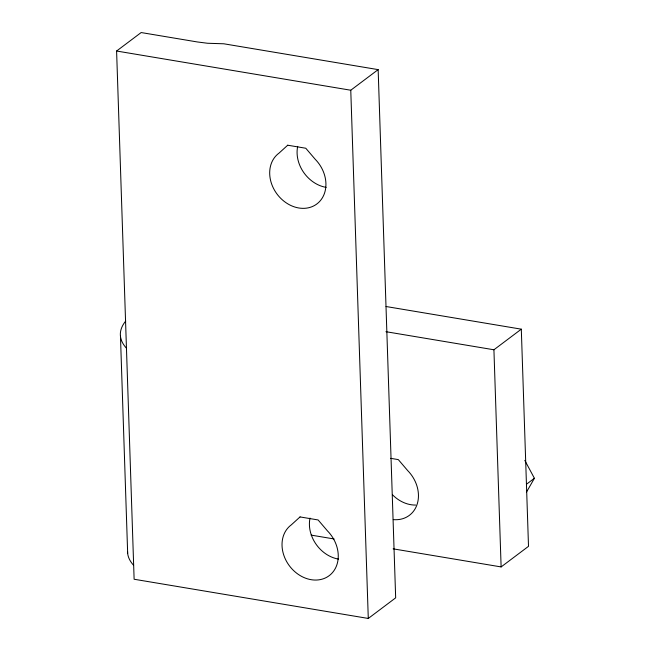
<?xml version="1.0" encoding="UTF-8"?>
<svg xmlns="http://www.w3.org/2000/svg" width="651" height="651" viewBox="0 0 651 651"><rect width="100%" height="100%" fill="white"/><g stroke="black" fill="none" stroke-linecap="round" stroke-linejoin="round"><path stroke-width="0.98" d="M526.407 492.246L534.406 478.282L524.804 460.379M116.594 51.022L141.153 32.55L197.351 41.957L207.555 43.259L223.806 43.788L378.15 69.624L395.67 597.846L368.287 618.45L134.122 579.244L116.594 51.022L350.767 90.229L378.15 69.624M385.929 331.693L493.922 349.774L521.305 329.17L528.506 546.327L501.124 566.923L393.131 548.842M526.667 484.092L534.406 478.282M386.043 306.515L521.305 329.17M390.706 458.337L398.306 459.614L407.656 470.559A31.687 25.877 53 0 1 417.364 503.557A31.687 25.877 53 0 1 393.269 519.612M311.137 535.114L334.134 538.971M493.922 349.774L501.124 566.923M350.767 90.229L368.287 618.45M120.468 336.266L127.669 553.423M338.496 559.095A31.687 25.877 53 0 1 310.022 518.082M326.167 187.382A31.687 25.877 53 0 1 297.694 146.377M133.593 565.271A116.61 43.869 -1.9 0 1 127.555 551.519M126.384 348.114A116.61 43.869 -1.9 0 1 125.741 321M415.663 505.062A31.687 25.877 53 0 1 392.512 494.801M287.718 145.214L279.002 153.14A31.687 25.877 53 0 0 278.034 195.357A31.687 25.877 53 0 0 318.917 202.201A31.687 25.877 53 0 0 315.125 159.186L305.783 148.241L287.718 145.214M300.046 516.927L291.331 524.844A31.687 25.877 53 0 0 290.37 567.062A31.687 25.877 53 0 0 331.245 573.913A31.687 25.877 53 0 0 327.453 530.89L318.111 519.954L300.046 516.927"/></g></svg>
